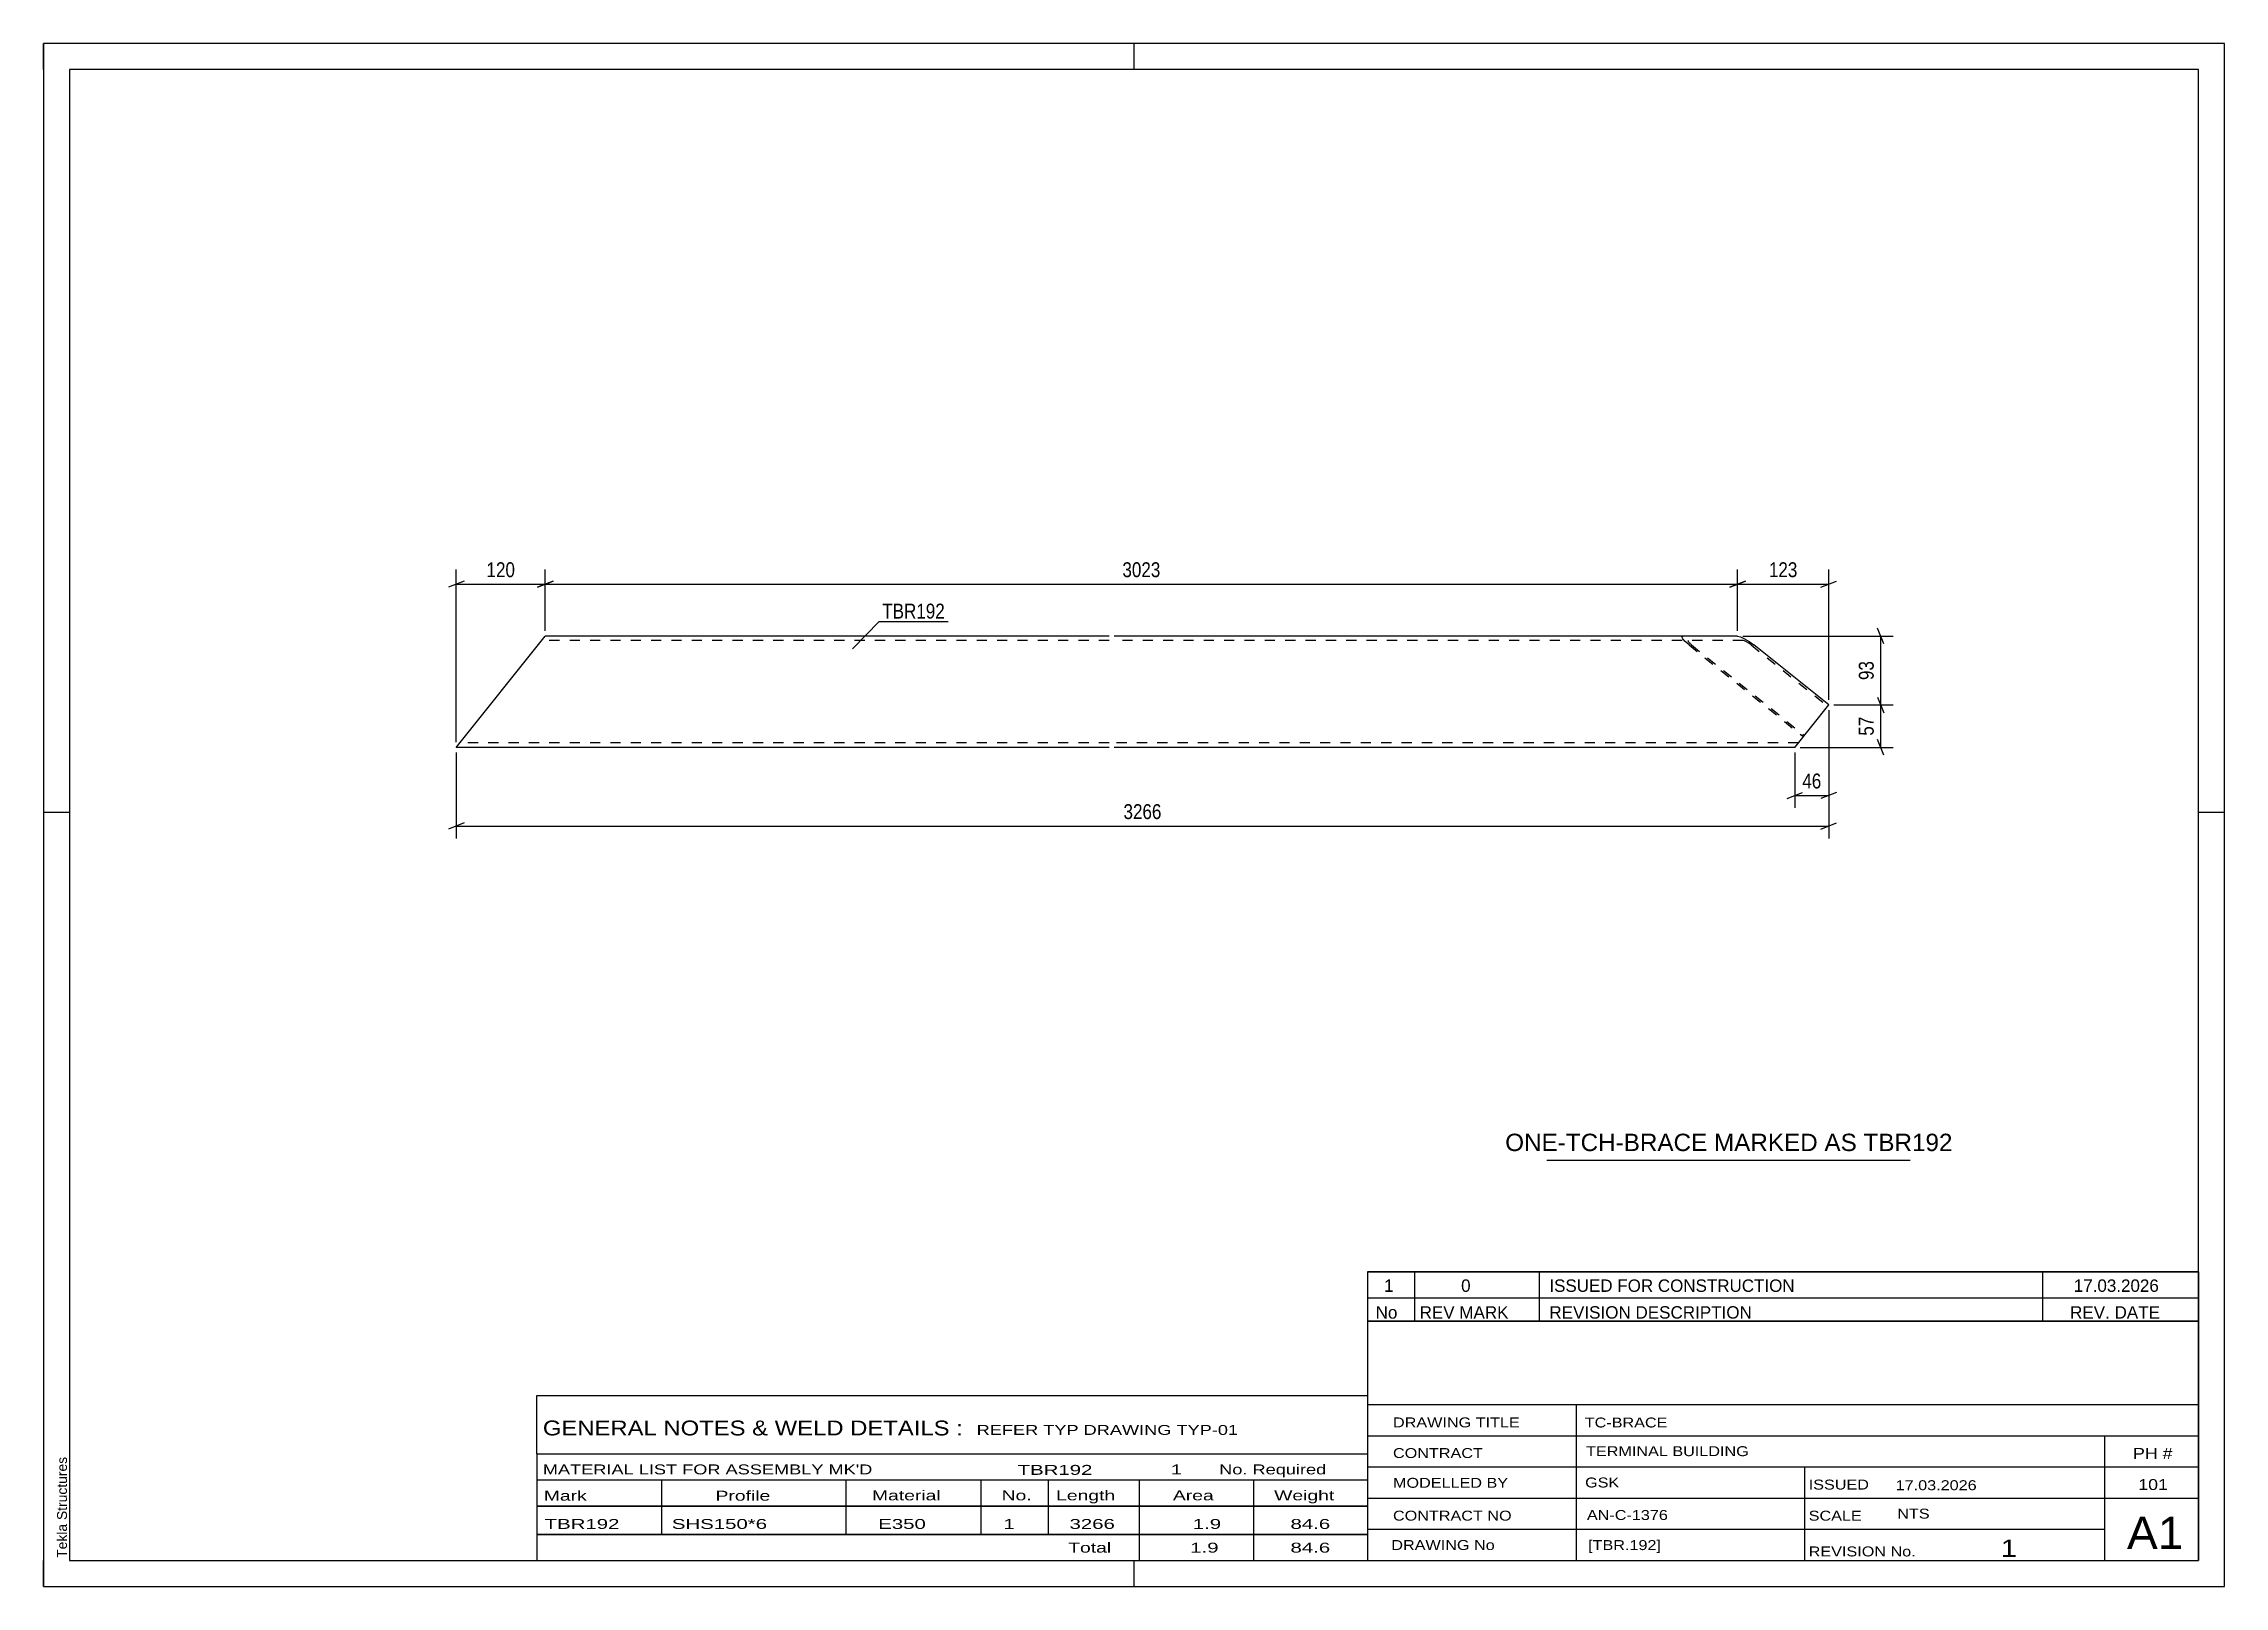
# Model space of a CAD drawing. Header units: millimetres. Extents: x 0 to 420, y 0 to 297.
import ezdxf

# ---------------------------------------------------------------- set-up
doc = ezdxf.new("R2010")
doc.units = ezdxf.units.MM
doc.linetypes.add('DXK_LINE_DOT2', pattern=[3.9198, 1.9599, -1.9599])
doc.styles.add('Arial', font='arial.ttf', dxfattribs={"height": 0.2})
doc.styles.add('Arial Narrow', font='ARIALN.TTF', dxfattribs={"height": 0.2})

# ---------------------------------------------------------------- blocks, each defined once
blk = doc.blocks.new('Unknown-580637317-1162')
at = {"color": 5, "linetype": 'Continuous'}
for p, q in [((420, 297), (0, 297)), ((0, 297), (0, 0)), ((0, 292), (0, 297)), ((210, 292), (210, 297)), ((420, 0), (420, 297)), ((415, 292), (5, 292)), ((5, 292), (5, 5)), ((415, 5), (415, 292)), ((5, 149), (0, 149)), ((420, 149), (415, 149)), ((0, 0), (0, 5)), ((5, 5), (415, 5)), ((210, 0), (210, 5)), ((0, 0), (420, 0))]:
    blk.add_line(p, q, dxfattribs=at)
at = {"color": 174, "linetype": 'Continuous', "style": 'Arial'}
blk.add_text('Tekla Structures', height=1.9102, rotation=90, dxfattribs=at).set_placement((4.5, 5.5))
blk = doc.blocks.new('Part-580637317-3443 - 3439')
at = {"color": 2, "linetype": 'Continuous'}
for p, q in [((79.47, 161.51), (96.62, 182.94)), ((205.19, 182.94), (96.62, 182.94)), ((326.24, 182.94), (206.19, 182.94)), ((326.24, 182.94), (326.79, 182.81)), ((326.79, 182.81), (327.58, 182.44)), ((327.58, 182.44), (328.49, 181.88)), ((328.49, 181.88), (329.38, 181.23)), ((343.81, 169.68), (329.38, 181.23)), ((337.27, 161.51), (343.81, 169.68)), ((205.19, 161.51), (79.47, 161.51)), ((337.27, 161.51), (206.19, 161.51))]:
    blk.add_line(p, q, dxfattribs=at)
at = {"color": 7, "linetype": 'DXK_LINE_DOT2'}
for p, q in [((205.19, 182.08), (95.93, 182.08)), ((327.31, 182.08), (206.19, 182.08)), ((315.54, 182.81), (315.76, 182.94)), ((315.68, 182.44), (315.54, 182.81)), ((316.16, 181.88), (315.68, 182.44)), ((316.9, 181.23), (316.16, 181.88)), ((316.72, 182.02), (316.83, 182.08)), ((316.77, 181.88), (316.72, 182.02)), ((316.79, 181.83), (316.77, 181.88)), ((316.79, 181.83), (317.03, 181.55)), ((316.9, 181.23), (338.93, 163.59)), ((317.03, 181.55), (317.4, 181.23)), ((317.4, 181.23), (339.13, 163.83)), ((327.59, 182.02), (327.31, 182.08)), ((327.98, 181.83), (327.59, 182.02)), ((328.44, 181.55), (327.98, 181.83)), ((328.88, 181.23), (328.44, 181.55)), ((328.88, 181.23), (343.61, 169.44)), ((80.15, 162.37), (80.2, 162.43)), ((205.19, 162.37), (80.15, 162.37)), ((337.96, 162.37), (206.19, 162.37))]:
    blk.add_line(p, q, dxfattribs=at)
blk = doc.blocks.new('StraightDimension-580637317-3676 - 3439')
at = {"color": 7, "linetype": 'Continuous'}
for p, q in [((98.12, 193.54), (95.12, 192.34)), ((96.62, 183.94), (96.62, 195.79)), ((324.74, 192.34), (327.74, 193.54)), ((326.24, 183.94), (326.24, 195.79)), ((96.62, 192.94), (326.24, 192.94))]:
    blk.add_line(p, q, dxfattribs=at)
at = {"color": 0}
blk.add_wipeout([(215.69, 193.69), (215.69, 197.89), (207.17, 197.89), (207.17, 193.69)], dxfattribs=at)
at = {"color": 3, "style": 'Arial Narrow'}
blk.add_text('3023', height=2.863, dxfattribs=at).set_placement((207.77, 194.29))
blk = doc.blocks.new('StraightDimension-580637317-3724 - 3439')
at = {"color": 7, "linetype": 'Continuous'}
for p, q in [((344.81, 169.68), (356.21, 169.68)), ((353.21, 171.18), (354.41, 168.18)), ((353.81, 161.51), (353.81, 169.68)), ((338.27, 161.51), (356.21, 161.51)), ((354.41, 160.01), (353.21, 163.01))]:
    blk.add_line(p, q, dxfattribs=at)
at = {"color": 0}
blk.add_wipeout([(353.06, 168.02), (348.86, 168.02), (348.86, 163.17), (353.06, 163.17)], dxfattribs=at)
at = {"color": 3, "style": 'Arial Narrow'}
blk.add_text('57', height=2.863, rotation=90.0002, dxfattribs=at).set_placement((352.46, 163.77))
blk = doc.blocks.new('StraightDimension-580637317-3485 - 3439')
at = {"color": 7, "linetype": 'Continuous'}
for p, q in [((343.81, 168.68), (343.81, 143.97)), ((79.47, 160.51), (79.47, 143.97)), ((80.97, 146.97), (77.97, 145.77)), ((79.47, 146.37), (343.81, 146.37)), ((342.31, 145.77), (345.31, 146.97))]:
    blk.add_line(p, q, dxfattribs=at)
at = {"color": 0}
blk.add_wipeout([(215.89, 147.12), (215.89, 151.32), (207.38, 151.32), (207.38, 147.12)], dxfattribs=at)
at = {"color": 3, "style": 'Arial Narrow'}
blk.add_text('3266', height=2.863, dxfattribs=at).set_placement((207.98, 147.72))
blk = doc.blocks.new('StraightDimension-580637317-3675 - 3439')
at = {"color": 7, "linetype": 'Continuous'}
for p, q in [((327.74, 193.54), (324.74, 192.34)), ((326.24, 183.94), (326.24, 195.79)), ((342.31, 192.34), (345.31, 193.54)), ((343.81, 170.68), (343.81, 195.79)), ((326.24, 192.94), (343.81, 192.94))]:
    blk.add_line(p, q, dxfattribs=at)
at = {"color": 0}
blk.add_wipeout([(338.37, 193.69), (338.37, 197.89), (331.68, 197.89), (331.68, 193.69)], dxfattribs=at)
at = {"color": 3, "style": 'Arial Narrow'}
blk.add_text('123', height=2.863, dxfattribs=at).set_placement((332.28, 194.29))
blk = doc.blocks.new('StraightDimension-580637317-3677 - 3439')
at = {"color": 7, "linetype": 'Continuous'}
for p, q in [((80.97, 193.54), (77.97, 192.34)), ((79.47, 162.51), (79.47, 195.79)), ((95.12, 192.34), (98.12, 193.54)), ((96.62, 183.94), (96.62, 195.79)), ((79.47, 192.94), (96.62, 192.94))]:
    blk.add_line(p, q, dxfattribs=at)
at = {"color": 0}
blk.add_wipeout([(91.38, 193.69), (91.38, 197.89), (84.7, 197.89), (84.7, 193.69)], dxfattribs=at)
at = {"color": 3, "style": 'Arial Narrow'}
blk.add_text('120', height=2.863, dxfattribs=at).set_placement((85.3, 194.29))
blk = doc.blocks.new('StraightDimension-580637317-3723 - 3439')
at = {"color": 7, "linetype": 'Continuous'}
for p, q in [((327.24, 182.94), (356.21, 182.94)), ((354.41, 181.44), (353.21, 184.44)), ((353.81, 169.68), (353.81, 182.94)), ((344.81, 169.68), (356.21, 169.68)), ((353.21, 171.18), (354.41, 168.18))]:
    blk.add_line(p, q, dxfattribs=at)
at = {"color": 0}
blk.add_wipeout([(353.06, 178.74), (348.86, 178.74), (348.86, 173.88), (353.06, 173.88)], dxfattribs=at)
at = {"color": 3, "style": 'Arial Narrow'}
blk.add_text('93', height=2.863, rotation=90.0002, dxfattribs=at).set_placement((352.46, 174.48))
blk = doc.blocks.new('StraightDimension-580637317-3748 - 3439')
at = {"color": 7, "linetype": 'Continuous'}
for p, q in [((343.81, 168.68), (343.81, 149.86)), ((337.27, 160.51), (337.27, 149.86)), ((335.77, 151.66), (338.77, 152.86)), ((337.27, 152.26), (343.81, 152.26)), ((345.31, 152.86), (342.31, 151.66))]:
    blk.add_line(p, q, dxfattribs=at)
at = {"color": 0}
blk.add_wipeout([(342.97, 153.01), (342.97, 157.21), (338.11, 157.21), (338.11, 153.01)], dxfattribs=at)
at = {"color": 3, "style": 'Arial Narrow'}
blk.add_text('46', height=2.863, dxfattribs=at).set_placement((338.71, 153.61))
blk = doc.blocks.new('Unknown-580637317-3811')
at = {"color": 7, "linetype": 'Continuous'}
for p, q in [((255, 51.05), (255, 5)), ((255, 51.05), (415, 51.05)), ((415, 51), (415, 5)), ((255, 35), (415, 35)), ((295.14, 35), (295.14, 5)), ((255, 29), (415, 29)), ((397, 5.05), (397, 29.05)), ((255, 23), (415, 23)), ((339.14, 23), (339.14, 5)), ((255, 17), (415, 17)), ((255, 11), (397, 11)), ((255, 5), (415, 5))]:
    blk.add_line(p, q, dxfattribs=at)
at = {"color": 7, "style": 'Arial Narrow'}
for s, height, width, p in [('DRAWING TITLE', 1.9089, 1.425378, (259.88, 30.61)), ('TC-BRACE', 1.909, 1.425378, (296.81, 30.59)), ('CONTRACT', 1.909, 1.425378, (259.88, 24.71)), ('TERMINAL BUILDING', 1.9089, 1.425378, (297.06, 25.07)), ('MODELLED BY', 1.9089, 1.425378, (259.88, 18.98)), ('GSK', 1.909, 1.425378, (296.88, 19.04)), ('ISSUED', 1.909, 1.425378, (339.94, 18.64)), ('17.03.2026', 1.909, 1.425378, (356.69, 18.52)), ('CONTRACT NO', 1.9089, 1.425378, (259.88, 12.66)), ('AN-C-1376', 1.909, 1.425378, (297.23, 12.78)), ('SCALE', 1.909, 1.425378, (339.94, 12.65)), ('A1', 6.204, 1.25, (401.24, 7.2)), ('DRAWING No', 1.909, 1.425378, (259.56, 7)), ('[TBR.192]', 1.909, 1.425378, (297.46, 6.99)), ('1', 3.34, 1.5, (376.91, 5.68)), ('REVISION No.', 1.9089, 1.425378, (339.94, 5.77))]:
    blk.add_text(s, height=height, dxfattribs=dict(at, width=width)).set_placement(p)
at = {"color": 7, "linetype": 'Continuous', "style": 'Arial Narrow'}
for s, height, width, p in [('PH #', 2.1, 1.42538, (402.4, 24.55)), ('101', 2.1, 1.42538, (403.41, 18.55)), ('NTS', 1.909, 1.425378, (357, 13.05))]:
    blk.add_text(s, height=height, dxfattribs=dict(at, width=width)).set_placement(p)
blk = doc.blocks.new('Unknown-580637317-3812')
at = {"color": 7, "linetype": 'Continuous'}
for p, q in [((255, 60.55), (415, 60.55)), ((415, 60.55), (255, 60.55)), ((255, 60.55), (255, 55.55)), ((264, 60.55), (264, 55.55)), ((288, 60.55), (288, 55.55)), ((385, 60.55), (385, 55.55)), ((415, 60.55), (415, 55.55)), ((255, 55.55), (415, 55.55)), ((255, 55.55), (255, 51.05)), ((255, 55.55), (415, 55.55)), ((264, 55.55), (264, 51.05)), ((288, 55.55), (288, 51.05)), ((385, 55.55), (385, 51.05)), ((415, 55.55), (415, 51.05)), ((415, 51.05), (255, 51.05))]:
    blk.add_line(p, q, dxfattribs=at)
at = {"color": 7, "linetype": 'Continuous', "style": 'Arial Narrow'}
for s, height, width, p in [('1', 2.39, 1.196471, (258.16, 56.7)), ('0', 2.39, 1.196471, (273, 56.7)), ('ISSUED FOR CONSTRUCTION', 2.3861, 1.196471, (290, 56.7)), ('17.03.2026', 2.386, 1.196471, (391, 56.7)), ('No', 2.386, 1.2, (256.54, 51.55)), ('REV MARK', 2.386, 1.2, (265, 51.55)), ('REVISION DESCRIPTION', 2.3861, 1.2, (290, 51.55)), ('REV. DATE', 2.386, 1.2, (390.28, 51.55))]:
    blk.add_text(s, height=height, dxfattribs=dict(at, width=width)).set_placement(p)
blk = doc.blocks.new('Unknown-580637317-3813')
at = {"color": 7, "linetype": 'Continuous'}
for p, q in [((95, 36.75), (255, 36.75)), ((95, 25.5), (95, 36.75)), ((255, 36.75), (255, 25.5)), ((95, 25.5), (255, 25.5)), ((95, 25.5), (95, 20.5)), ((255, 25.5), (255, 20.5)), ((95, 20.5), (255, 20.5)), ((95, 20.5), (95, 15.5)), ((119, 20.5), (119, 15.5)), ((154.5, 20.5), (154.5, 15.5)), ((180.5, 20.5), (180.5, 15.5)), ((193.5, 20.5), (193.5, 15.5)), ((211, 20.5), (211, 15.5)), ((233, 20.5), (233, 15.5)), ((255, 20.5), (255, 15.5)), ((95, 15.5), (255, 15.5)), ((95, 15.45), (95, 10.05)), ((95, 15.45), (255, 15.45)), ((119, 15.5), (119, 10)), ((154.5, 15.5), (154.5, 10)), ((180.5, 15.5), (180.5, 10)), ((193.5, 15.5), (193.5, 10)), ((211, 15.5), (211, 10)), ((233, 15.5), (233, 10)), ((255, 15.45), (255, 10.05)), ((95, 10.05), (255, 10.05)), ((95, 10), (255, 10)), ((95, 10), (95, 5)), ((211, 10), (211, 5)), ((233, 10), (233, 5)), ((255, 10), (255, 5)), ((95, 5), (255, 5))]:
    blk.add_line(p, q, dxfattribs=at)
at = {"color": 7, "style": 'Arial Narrow'}
for s, height, width, p in [('GENERAL NOTES & WELD DETAILS :', 2.8633, 1.4, (96.15, 29.06)), ('REFER TYP DRAWING TYP-01', 1.9089, 1.6, (179.7, 29.16)), ("MATERIAL LIST FOR ASSEMBLY MK'D", 1.9089, 1.6, (96.15, 21.56)), ('TBR192', 1.909, 1.794707, (187.59, 21.47)), ('1', 1.91, 1.794707, (217.08, 21.56)), ('No. Required', 1.9089, 1.6, (226.41, 21.56)), ('Mark', 1.909, 1.7, (96.34, 16.5)), ('Profile', 1.909, 1.7, (129.41, 16.5)), ('Material', 1.909, 1.7, (159.54, 16.56)), ('No.', 1.909, 1.7, (184.5, 16.56)), ('Length', 1.909, 1.7, (195, 16.56)), ('Area', 1.909, 1.7, (217.5, 16.56)), ('Weight', 1.909, 1.7, (237, 16.56))]:
    blk.add_text(s, height=height, dxfattribs=dict(at, width=width)).set_placement(p)
at = {"color": 7, "linetype": 'Continuous', "style": 'Arial Narrow'}
for s, height, width, p in [('TBR192', 1.909, 1.794707, (96.5, 11.06)), ('SHS150*6', 1.909, 1.794707, (121, 11.06)), ('E350', 1.909, 1.794707, (160.74, 11.06)), ('1', 1.91, 1.794707, (184.86, 11.06)), ('3266', 1.909, 1.794707, (197.58, 11.06)), ('1.9', 1.909, 1.794707, (221.32, 11.06)), ('84.6', 1.909, 1.794707, (240.14, 11.06)), ('Total', 1.909, 1.7, (197.33, 6.5)), ('1.9', 1.909, 1.794707, (220.83, 6.5)), ('84.6', 1.909, 1.794707, (240.14, 6.5))]:
    blk.add_text(s, height=height, dxfattribs=dict(at, width=width)).set_placement(p)
blk = doc.blocks.new('Unknown-580637317-3814')
at = {"color": 7, "linetype": 'Continuous'}
blk.add_line((289.5, 82.05), (359.5, 82.05), dxfattribs=at)
at = {"color": 7, "style": 'Arial'}
blk.add_text('ONE-TCH-BRACE MARKED AS TBR192', height=3.3428, dxfattribs=at).set_placement((281.49, 83.8))
blk = doc.blocks.new('Mark-580637317-3477 - 3439')
at = {"color": 0}
blk.add_wipeout([(173.58, 186.32), (173.58, 189.32), (161.52, 189.32), (161.52, 186.32)], dxfattribs=at)
blk.add_wipeout([(173.58, 186.32), (173.58, 189.32), (161.52, 189.32), (161.52, 186.32)], dxfattribs=at)
at = {"color": 30, "linetype": 'Continuous'}
for p, q in [((155.81, 180.51), (160.92, 185.72)), ((160.92, 185.72), (174.18, 185.72))]:
    blk.add_line(p, q, dxfattribs=at)
at = {"color": 3, "style": 'Arial Narrow'}
blk.add_text('TBR192', height=2.863, dxfattribs=at).set_placement((161.52, 186.32))

msp = doc.modelspace()

# ---------------------------------------------------------------- block references
for name in ['Unknown-580637317-1162', 'Part-580637317-3443 - 3439', 'Unknown-580637317-3814', 'Unknown-580637317-3812', 'Unknown-580637317-3811', 'Unknown-580637317-3813']:
    msp.add_blockref(name, (0, 0))

# ---------------------------------------------------------------- next in the draw order: block references
for name in ['StraightDimension-580637317-3676 - 3439', 'StraightDimension-580637317-3724 - 3439']:
    msp.add_blockref(name, (0, 0))

# ---------------------------------------------------------------- next in the draw order: block references
for name in ['Mark-580637317-3477 - 3439', 'StraightDimension-580637317-3485 - 3439']:
    msp.add_blockref(name, (0, 0))

# ---------------------------------------------------------------- next in the draw order: block references
for name in ['StraightDimension-580637317-3677 - 3439', 'StraightDimension-580637317-3675 - 3439']:
    msp.add_blockref(name, (0, 0))

# ---------------------------------------------------------------- next in the draw order: block references
msp.add_blockref('StraightDimension-580637317-3723 - 3439', (0, 0))

# ---------------------------------------------------------------- next in the draw order: block references
msp.add_blockref('StraightDimension-580637317-3748 - 3439', (0, 0))

doc.saveas('drawing.dxf')
